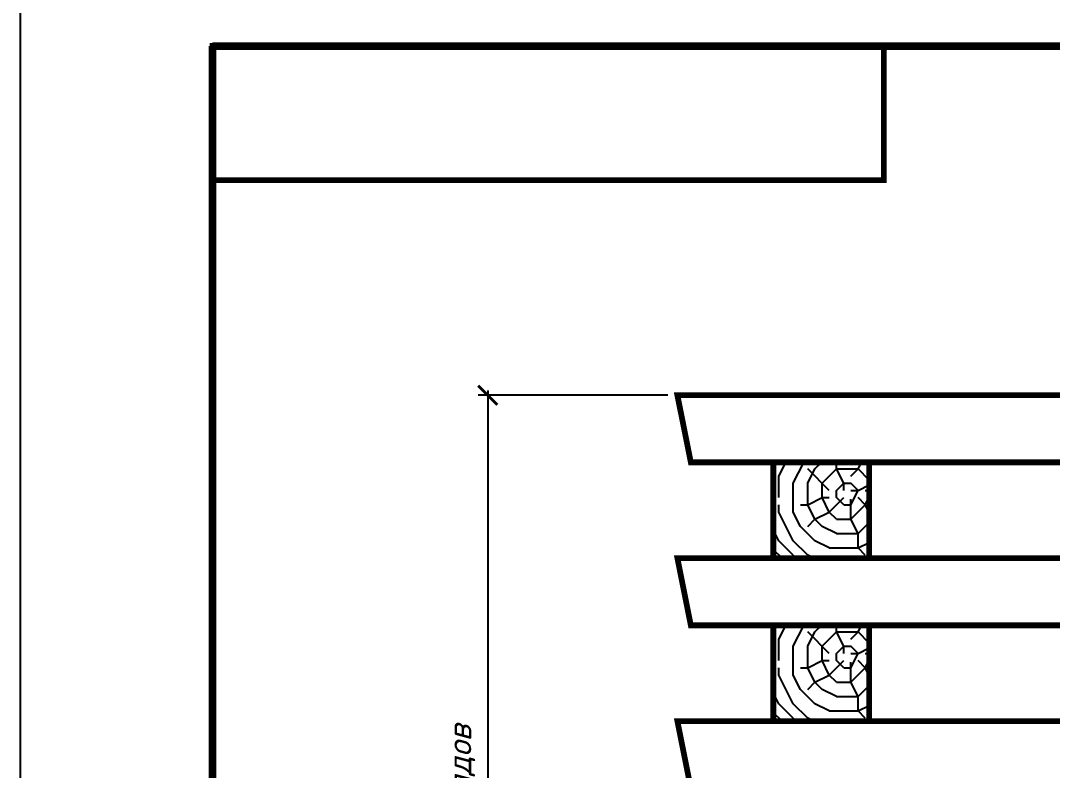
# Model space of a CAD drawing. Header units: millimetres. Extents: x -300689 to 10556, y -104928 to 107291.
# Drawn here: x -16492.4 to -16384.8, y 28156.1 to 28234.3 of the extents above; entities that cross this region are included whole.
import ezdxf

# ---------------------------------------------------------------- set-up
doc = ezdxf.new("R2010")
doc.units = ezdxf.units.MM
doc.layers.add('линии', color=7, linetype='Continuous')
doc.styles.add('Ариал узк.', font='arial.ttf', dxfattribs={"width": 0.75, "height": 5})
doc.styles.add('стиль2', font='isocpeur.ttf', dxfattribs={"oblique": 15, "height": 2.5})
doc.dimstyles.new('1-1', dxfattribs={"dimscale": 0, "dimtxt": 2.7, "dimasz": 2, "dimexe": 1, "dimexo": 1, "dimgap": 1, "dimtad": 1, "dimdec": 0, "dimzin": 0, "dimdsep": 46, "dimtxsty": 'Ариал узк.', "dimblk1": 'ARCHTICK', "dimblk2": 'ARCHTICK', "dimsah": 1, "dimcen": 3, "dimdle": 0.5, "dimclrd": 256, "dimclre": 256, "dimclrt": 256, "dimadec": 0, "dimazin": 0, "dimtfac": 1, "dimtdec": 0, "dimtofl": 0, "dimtmove": 1, "dimatfit": 3, "dimldrblk": 'DOTSMALL', "dimfxl": 0, "dimtolj": 1, "dimtzin": 0, "dimarcsym": 0})

# ---------------------------------------------------------------- blocks, each defined once
blk = doc.blocks.new('лист')
blk.add_line((0, 0), (0, 297))
at = {"const_width": 0.8}
for points in [[(20, 292), (20, 5)], [(20, 292), (415, 292)]]:
    blk.add_lwpolyline(points, dxfattribs=at)
blk = doc.blocks.new('_ARCHTICK')
at = {"color": 0, "linetype": 'ByBlock', "ltscale": 10, "const_width": 0.15}
blk.add_lwpolyline([(-0.5, -0.5), (0.5, 0.5)], dxfattribs=at)
blk = doc.blocks.new('*D140')
at = {"layer": 'Defpoints', "color": 0, "linetype": 'ByBlock', "ltscale": 0.25}
for p in [(-16423.91, 28195.23), (-16443.68, 28093.23), (-16423.91, 28093.23)]:
    blk.add_point(p, dxfattribs=at)
at = {"layer": 'линии', "linetype": 'ByBlock', "lineweight": -2, "ltscale": 0.25}
for p, q in [((-16443.68, 28195.73), (-16443.68, 28092.73)), ((-16424.91, 28195.23), (-16444.68, 28195.23)), ((-16424.91, 28093.23), (-16444.68, 28093.23))]:
    blk.add_line(p, q, dxfattribs=at)
at = {"layer": 'линии', "linetype": 'ByBlock', "lineweight": -2, "ltscale": 0.25, "xscale": 2, "yscale": 2, "zscale": 2}
for p, rotation in [((-16443.68, 28195.23), 90), ((-16443.68, 28093.23), 270)]:
    blk.add_blockref('_ARCHTICK', p, dxfattribs=dict(at, rotation=rotation))
at = {"layer": 'линии', "linetype": 'ByBlock', "ltscale": 0.25, "insert": (-16446.3, 28144.23), "char_height": 2.5, "attachment_point": 5, "rotation": 90, "style": 'стиль2'}
blk.add_mtext('\\A1;Не более 6-ти рядов', dxfattribs=at)
blk = doc.blocks.new('_DotSmall')
at = {"color": 0, "linetype": 'ByBlock', "const_width": 0.5}
blk.add_lwpolyline([(-0.0625, 0, 1), (0.0625, 0, 1)], format="xyb", close=True, dxfattribs=at)

msp = doc.modelspace()

# ---------------------------------------------------------------- hatches: boundary and pattern name
at = {"layer": 'линии', "linetype": 'ByBlock', "ltscale": 0.25}
h = msp.add_hatch(dxfattribs=at)
h.set_pattern_fill('TRONCO', color=256, scale=15, style=0, pattern_type=2)
h.set_pattern_definition([(0, (-538.835, -1627.964), (15, 15), [4.5, -10.5]), (0, (-538.835, -1627.214), (15, 15), [4.5, -10.5]), (0, (-538.085, -1625.714), (15, 15), [3, -12]), (0, (-537.335, -1624.214), (15, 15), [2.25, -12.75]), (0, (-537.335, -1622.714), (15, 15), [1.5, -13.5]), (0, (-541.085, -1621.214), (15, 15), [0.75, -3.75, 0.75, -9.75]), (0, (-538.835, -1620.464), (15, 15), [0.75, -6, 2.25, -6]), (0, (-535.835, -1619.714), (15, 15), [0.75, -0.75, 0.75, -12.75]), (0, (-536.585, -1618.964), (15, 15), [0.75, -14.25]), (0, (-537.335, -1617.464), (15, 15), [2.25, -12.75]), (0, (-537.335, -1615.964), (15, 15), [3, -12]), (0, (-538.085, -1614.464), (15, 15), [3.75, -4.5, 0.75, -6]), (90, (-544.085, -1623.464), (-15, 15), [0.75, -1.5, 3.75, -9]), (90, (-543.335, -1621.964), (-15, 15), [0.75, -0.75, 2.25, -11.25]), (90, (-542.585, -1615.964), (-15, 15), [1.5, -13.5]), (90, (-541.835, -1621.964), (-15, 15), [3, -4.5, 0.75, -6.75]), (90, (-541.085, -1613.714), (-15, 15), [0.75, -14.25]), (90, (-540.335, -1621.214), (-15, 15), [2.25, -12.75]), (90, (-538.835, -1620.464), (-15, 15), [1.5, -13.5]), (90, (-537.335, -1620.464), (-15, 15), [0.75, -2.25, 2.25, -9.75]), (90, (-536.585, -1619.714), (-15, 15), [0.75, -14.25]), (90, (-535.835, -1622.714), (-15, 15), [2.1, -12.9]), (90, (-535.085, -1625.714), (-15, 15), [1.5, -13.5]), (90, (-533.585, -1619.714), (-15, 15), [0.75, -14.25]), (90, (-532.085, -1620.464), (-15, 15), [2.25, -12.75]), (90, (-530.585, -1620.464), (-15, 15), [2.25, -12.75]), (45, (-532.835, -1626.464), (2e-15, 15), [1.06065, -1.06065, 1.06065, -18.0312534]), (45, (-535.835, -1622.714), (2e-15, 15), [2.1213, -19.0919034]), (45, (-541.835, -1615.214), (2e-15, 15), [2.1213, -19.0919034]), (45, (-538.835, -1618.964), (2e-15, 15), [2.1213, -19.0919034]), (45, (-538.085, -1621.964), (2e-15, 15), [2.1213, -19.0919034]), (45, (-533.585, -1624.964), (2e-15, 15), [2.1213, -19.0919034]), (45, (-535.085, -1624.214), (2e-15, 15), [3.18198, -18.0312234]), (45, (-539.585, -1617.464), (2e-15, 15), [1.06065, -20.1525534]), (45, (-540.335, -1615.964), (2e-15, 15), [1.06065, -20.1525534]), (45, (-534.335, -1615.964), (2e-15, 15), [1.06065, -20.1525534]), (45, (-540.335, -1623.464), (2e-15, 15), [1.06065, -20.1525534]), (45, (-532.085, -1618.214), (2e-15, 15), [1.06065, -20.1525534]), (45, (-537.335, -1619.714), (2e-15, 15), [1.06065, -20.1525534]), (45, (-535.835, -1618.214), (2e-15, 15), [1.06065, -20.1525534]), (135, (-536.585, -1621.214), (-15, 2e-15), [1.06065, -1.06065, 3.18198, -15.9099234]), (135, (-534.335, -1621.214), (-15, 2e-15), [1.06065, -20.1525534]), (135, (-534.335, -1626.464), (-15, 2e-15), [1.06065, -20.1525534]), (135, (-537.335, -1622.714), (-15, 2e-15), [1.06065, -20.1525534]), (135, (-535.085, -1619.714), (-15, 2e-15), [1.06065, -20.1525534]), (135, (-538.835, -1623.464), (-15, 2e-15), [1.06065, -20.1525534]), (135, (-532.835, -1623.464), (-15, 2e-15), [1.06065, -20.1525534]), (135, (-543.335, -1627.964), (-15, 2e-15), [1.06065, -20.1525534]), (135, (-542.585, -1627.214), (-15, 2e-15), [2.1213, -19.0919034]), (135, (-541.835, -1626.464), (-15, 2e-15), [2.1213, -19.0919034]), (135, (-540.335, -1626.464), (-15, 2e-15), [2.1213, -19.0919034]), (135, (-539.585, -1624.964), (-15, 2e-15), [2.1213, -19.0919034]), (135, (-533.585, -1618.964), (-15, 2e-15), [2.1213, -19.0919034]), (135, (-530.585, -1626.464), (-15, 2e-15), [2.1213, -19.0919034]), (135, (-529.835, -1614.464), (-15, 2e-15), [2.1213, -19.0919034]), (135, (-529.835, -1615.964), (-15, 2e-15), [2.1213, -19.0919034]), (135, (-531.335, -1616.714), (-15, 2e-15), [2.1213, -19.0919034]), (135, (-541.835, -1616.714), (-15, 2e-15), [3.18198, -18.0312234]), (135, (-532.085, -1618.214), (-15, 2e-15), [3.18198, -18.0312234]), (26.565051, (-540.335, -1613.714), (15, 6e-09), [1.677, -31.8640197]), (26.565051, (-540.335, -1621.214), (15, 6e-09), [1.677, -31.8640197]), (26.565051, (-538.835, -1616.714), (15, 6e-09), [1.677, -31.8640197]), (26.565051, (-534.335, -1627.214), (15, 6e-09), [1.677, -31.8640197]), (26.565051, (-535.085, -1625.714), (15, 6e-09), [1.677, -31.8640197]), (26.565051, (-539.585, -1622.714), (15, 6e-09), [1.677, -31.8640197]), (26.565051, (-539.585, -1615.214), (15, 6e-09), [1.677, -31.8640197]), (26.565051, (-535.085, -1619.714), (15, 6e-09), [3.354, -30.1870197]), (63.434949, (-535.085, -1617.464), (8e-10, 15), [1.677, -31.8640197]), (63.434949, (-532.835, -1621.964), (8e-10, 15), [1.677, -31.8640197]), (63.434949, (-540.335, -1618.964), (8e-10, 15), [1.677, -31.8640197]), (63.434949, (-543.335, -1618.214), (8e-10, 15), [1.677, -31.8640197]), (63.434949, (-534.335, -1621.214), (8e-10, 15), [1.677, -31.8640197]), (63.434949, (-535.835, -1621.214), (8e-10, 15), [1.677, -31.8640197]), (63.434949, (-541.835, -1618.964), (8e-10, 15), [3.354, -30.1870197]), (63.434949, (-530.585, -1624.214), (8e-10, 15), [3.354, -30.1870197]), (63.434949, (-532.085, -1623.464), (8e-10, 15), [3.354, -30.1870197]), (116.565051, (-544.085, -1625.714), (-6e-09, 15), [1.677, -31.8640197]), (116.565051, (-544.085, -1617.464), (-6e-09, 15), [1.677, -31.8640197]), (116.565051, (-541.085, -1627.964), (-6e-09, 15), [1.677, -31.8640197]), (116.565051, (-542.585, -1614.464), (-6e-09, 15), [1.677, -31.8640197]), (116.565051, (-541.085, -1623.464), (-6e-09, 15), [1.677, -31.8640197]), (116.565051, (-538.085, -1621.964), (-6e-09, 15), [1.677, -31.8640197]), (116.565051, (-536.585, -1618.964), (-6e-09, 15), [1.677, -31.8640197]), (116.565051, (-543.335, -1624.964), (4.8e-06, 15.0000024), [1.677, -31.8640197]), (116.565051, (-539.585, -1622.714), (-6e-09, 15), [1.677, -31.8640197]), (116.565051, (-535.085, -1624.214), (-6e-09, 15), [1.677, -31.8640197]), (116.565051, (-533.585, -1622.714), (-6e-09, 15), [1.677, -31.8640197]), (116.565051, (-530.585, -1618.214), (-6e-09, 15), [1.677, -31.8640197]), (116.565051, (-541.835, -1613.714), (-6e-09, 15), [1.677, -31.8640197]), (116.565051, (-544.085, -1614.464), (-6e-09, 15), [3.354, -30.1870197]), (116.565051, (-541.835, -1624.964), (-6e-09, 15), [3.354, -30.1870197]), (153.434949, (-544.085, -1627.214), (-15, 8e-10), [1.677, -31.8640197]), (153.434949, (-531.335, -1627.964), (-15, 8e-10), [1.677, -31.8640197]), (153.434949, (-532.085, -1620.464), (-15, 8e-10), [1.677, -31.8640197]), (153.434949, (-538.085, -1625.714), (-15, 8e-10), [1.677, -31.8640197]), (153.434949, (-538.835, -1627.214), (-15, 8e-10), [1.677, -31.8640197]), (153.434949, (-537.335, -1624.214), (-15, 8e-10), [1.677, -31.8640197]), (153.434949, (-532.835, -1615.214), (-15, 8e-10), [1.677, -31.8640197]), (153.434949, (-531.335, -1614.464), (-15, 8e-10), [3.354, -30.1870197])])
h.paths.add_polyline_path([(-16403.9117, 28188.2264), (-16413.9117, 28188.2264), (-16413.9117, 28178.2264), (-16403.9117, 28178.2264)])
h = msp.add_hatch(dxfattribs=at)
h.set_pattern_fill('TRONCO', color=256, scale=15, style=0, pattern_type=2)
h.set_pattern_definition([(0, (-538.835, -1644.964), (15, 15), [4.5, -10.5]), (0, (-538.835, -1644.214), (15, 15), [4.5, -10.5]), (0, (-538.085, -1642.714), (15, 15), [3, -12]), (0, (-537.335, -1641.214), (15, 15), [2.25, -12.75]), (0, (-537.335, -1639.714), (15, 15), [1.5, -13.5]), (0, (-541.085, -1638.214), (15, 15), [0.75, -3.75, 0.75, -9.75]), (0, (-538.835, -1637.464), (15, 15), [0.75, -6, 2.25, -6]), (0, (-535.835, -1636.714), (15, 15), [0.75, -0.75, 0.75, -12.75]), (0, (-536.585, -1635.964), (15, 15), [0.75, -14.25]), (0, (-537.335, -1634.464), (15, 15), [2.25, -12.75]), (0, (-537.335, -1632.964), (15, 15), [3, -12]), (0, (-538.085, -1631.464), (15, 15), [3.75, -4.5, 0.75, -6]), (90, (-544.085, -1640.464), (-15, 15), [0.75, -1.5, 3.75, -9]), (90, (-543.335, -1638.964), (-15, 15), [0.75, -0.75, 2.25, -11.25]), (90, (-542.585, -1632.964), (-15, 15), [1.5, -13.5]), (90, (-541.835, -1638.964), (-15, 15), [3, -4.5, 0.75, -6.75]), (90, (-541.085, -1630.714), (-15, 15), [0.75, -14.25]), (90, (-540.335, -1638.214), (-15, 15), [2.25, -12.75]), (90, (-538.835, -1637.464), (-15, 15), [1.5, -13.5]), (90, (-537.335, -1637.464), (-15, 15), [0.75, -2.25, 2.25, -9.75]), (90, (-536.585, -1636.714), (-15, 15), [0.75, -14.25]), (90, (-535.835, -1639.714), (-15, 15), [2.1, -12.9]), (90, (-535.085, -1642.714), (-15, 15), [1.5, -13.5]), (90, (-533.585, -1636.714), (-15, 15), [0.75, -14.25]), (90, (-532.085, -1637.464), (-15, 15), [2.25, -12.75]), (90, (-530.585, -1637.464), (-15, 15), [2.25, -12.75]), (45, (-532.835, -1643.464), (2e-15, 15), [1.06065, -1.06065, 1.06065, -18.0312534]), (45, (-535.835, -1639.714), (2e-15, 15), [2.1213, -19.0919034]), (45, (-541.835, -1632.214), (2e-15, 15), [2.1213, -19.0919034]), (45, (-538.835, -1635.964), (2e-15, 15), [2.1213, -19.0919034]), (45, (-538.085, -1638.964), (2e-15, 15), [2.1213, -19.0919034]), (45, (-533.585, -1641.964), (2e-15, 15), [2.1213, -19.0919034]), (45, (-535.085, -1641.214), (2e-15, 15), [3.18198, -18.0312234]), (45, (-539.585, -1634.464), (2e-15, 15), [1.06065, -20.1525534]), (45, (-540.335, -1632.964), (2e-15, 15), [1.06065, -20.1525534]), (45, (-534.335, -1632.964), (2e-15, 15), [1.06065, -20.1525534]), (45, (-540.335, -1640.464), (2e-15, 15), [1.06065, -20.1525534]), (45, (-532.085, -1635.214), (2e-15, 15), [1.06065, -20.1525534]), (45, (-537.335, -1636.714), (2e-15, 15), [1.06065, -20.1525534]), (45, (-535.835, -1635.214), (2e-15, 15), [1.06065, -20.1525534]), (135, (-536.585, -1638.214), (-15, 2e-15), [1.06065, -1.06065, 3.18198, -15.9099234]), (135, (-534.335, -1638.214), (-15, 2e-15), [1.06065, -20.1525534]), (135, (-534.335, -1643.464), (-15, 2e-15), [1.06065, -20.1525534]), (135, (-537.335, -1639.714), (-15, 2e-15), [1.06065, -20.1525534]), (135, (-535.085, -1636.714), (-15, 2e-15), [1.06065, -20.1525534]), (135, (-538.835, -1640.464), (-15, 2e-15), [1.06065, -20.1525534]), (135, (-532.835, -1640.464), (-15, 2e-15), [1.06065, -20.1525534]), (135, (-543.335, -1644.964), (-15, 2e-15), [1.06065, -20.1525534]), (135, (-542.585, -1644.214), (-15, 2e-15), [2.1213, -19.0919034]), (135, (-541.835, -1643.464), (-15, 2e-15), [2.1213, -19.0919034]), (135, (-540.335, -1643.464), (-15, 2e-15), [2.1213, -19.0919034]), (135, (-539.585, -1641.964), (-15, 2e-15), [2.1213, -19.0919034]), (135, (-533.585, -1635.964), (-15, 2e-15), [2.1213, -19.0919034]), (135, (-530.585, -1643.464), (-15, 2e-15), [2.1213, -19.0919034]), (135, (-529.835, -1631.464), (-15, 2e-15), [2.1213, -19.0919034]), (135, (-529.835, -1632.964), (-15, 2e-15), [2.1213, -19.0919034]), (135, (-531.335, -1633.714), (-15, 2e-15), [2.1213, -19.0919034]), (135, (-541.835, -1633.714), (-15, 2e-15), [3.18198, -18.0312234]), (135, (-532.085, -1635.214), (-15, 2e-15), [3.18198, -18.0312234]), (26.565051, (-540.335, -1630.714), (15, 6e-09), [1.677, -31.8640197]), (26.565051, (-540.335, -1638.214), (15, 6e-09), [1.677, -31.8640197]), (26.565051, (-538.835, -1633.714), (15, 6e-09), [1.677, -31.8640197]), (26.565051, (-534.335, -1644.214), (15, 6e-09), [1.677, -31.8640197]), (26.565051, (-535.085, -1642.714), (15, 6e-09), [1.677, -31.8640197]), (26.565051, (-539.585, -1639.714), (15, 6e-09), [1.677, -31.8640197]), (26.565051, (-539.585, -1632.214), (15, 6e-09), [1.677, -31.8640197]), (26.565051, (-535.085, -1636.714), (15, 6e-09), [3.354, -30.1870197]), (63.434949, (-535.085, -1634.464), (8e-10, 15), [1.677, -31.8640197]), (63.434949, (-532.835, -1638.964), (8e-10, 15), [1.677, -31.8640197]), (63.434949, (-540.335, -1635.964), (8e-10, 15), [1.677, -31.8640197]), (63.434949, (-543.335, -1635.214), (8e-10, 15), [1.677, -31.8640197]), (63.434949, (-534.335, -1638.214), (8e-10, 15), [1.677, -31.8640197]), (63.434949, (-535.835, -1638.214), (8e-10, 15), [1.677, -31.8640197]), (63.434949, (-541.835, -1635.964), (8e-10, 15), [3.354, -30.1870197]), (63.434949, (-530.585, -1641.214), (8e-10, 15), [3.354, -30.1870197]), (63.434949, (-532.085, -1640.464), (8e-10, 15), [3.354, -30.1870197]), (116.565051, (-544.085, -1642.714), (-6e-09, 15), [1.677, -31.8640197]), (116.565051, (-544.085, -1634.464), (-6e-09, 15), [1.677, -31.8640197]), (116.565051, (-541.085, -1644.964), (-6e-09, 15), [1.677, -31.8640197]), (116.565051, (-542.585, -1631.464), (-6e-09, 15), [1.677, -31.8640197]), (116.565051, (-541.085, -1640.464), (-6e-09, 15), [1.677, -31.8640197]), (116.565051, (-538.085, -1638.964), (-6e-09, 15), [1.677, -31.8640197]), (116.565051, (-536.585, -1635.964), (-6e-09, 15), [1.677, -31.8640197]), (116.565051, (-543.335, -1641.964), (4.8e-06, 15.0000024), [1.677, -31.8640197]), (116.565051, (-539.585, -1639.714), (-6e-09, 15), [1.677, -31.8640197]), (116.565051, (-535.085, -1641.214), (-6e-09, 15), [1.677, -31.8640197]), (116.565051, (-533.585, -1639.714), (-6e-09, 15), [1.677, -31.8640197]), (116.565051, (-530.585, -1635.214), (-6e-09, 15), [1.677, -31.8640197]), (116.565051, (-541.835, -1630.714), (-6e-09, 15), [1.677, -31.8640197]), (116.565051, (-544.085, -1631.464), (-6e-09, 15), [3.354, -30.1870197]), (116.565051, (-541.835, -1641.964), (-6e-09, 15), [3.354, -30.1870197]), (153.434949, (-544.085, -1644.214), (-15, 8e-10), [1.677, -31.8640197]), (153.434949, (-531.335, -1644.964), (-15, 8e-10), [1.677, -31.8640197]), (153.434949, (-532.085, -1637.464), (-15, 8e-10), [1.677, -31.8640197]), (153.434949, (-538.085, -1642.714), (-15, 8e-10), [1.677, -31.8640197]), (153.434949, (-538.835, -1644.214), (-15, 8e-10), [1.677, -31.8640197]), (153.434949, (-537.335, -1641.214), (-15, 8e-10), [1.677, -31.8640197]), (153.434949, (-532.835, -1632.214), (-15, 8e-10), [1.677, -31.8640197]), (153.434949, (-531.335, -1631.464), (-15, 8e-10), [3.354, -30.1870197])])
h.paths.add_polyline_path([(-16403.9117, 28171.2264), (-16413.9117, 28171.2264), (-16413.9117, 28161.2264), (-16403.9117, 28161.2264)])

# ---------------------------------------------------------------- linework, layer by layer
at = {"lineweight": 25, "const_width": 0.6}
msp.add_lwpolyline([(-16472.3782, 28231.6514), (-16402.3782, 28231.6514), (-16402.3782, 28217.6514), (-16472.3782, 28217.6514), (-16472.3782, 28231.6514)], dxfattribs=at)
at = {"linetype": 'ByBlock', "ltscale": 0.25, "const_width": 0.6}
for points in [[(-16337.1117, 28195.2264), (-16423.9117, 28195.2264), (-16422.5117, 28188.2264), (-16338.5117, 28188.2264)], [(-16413.9117, 28188.2264), (-16403.9117, 28188.2264), (-16403.9117, 28178.2264), (-16413.9117, 28178.2264)], [(-16337.1117, 28178.2264), (-16423.9117, 28178.2264), (-16422.5117, 28171.2264), (-16338.5117, 28171.2264)], [(-16413.9117, 28171.2264), (-16403.9117, 28171.2264), (-16403.9117, 28161.2264), (-16413.9117, 28161.2264)], [(-16337.1117, 28161.2264), (-16423.9117, 28161.2264), (-16422.5117, 28154.2264), (-16338.5117, 28154.2264)]]:
    msp.add_lwpolyline(points, close=True, dxfattribs=at)

# ---------------------------------------------------------------- block references
msp.add_blockref('лист', (-16492.3782, 27939.6514))

# ---------------------------------------------------------------- dimensions: what is measured, and where the dimension line sits
at = {"layer": 'линии', "linetype": 'ByBlock', "ltscale": 0.25}
dim = msp.add_linear_dim(base=(-16443.6794, 28093.2264), p1=(-16423.9117, 28195.2264), p2=(-16423.9117, 28093.2264), angle=90, text='Не более 6-ти рядов', dimstyle='1-1', override={"dimscale": 1, "dimtxsty": 'стиль2'}, dxfattribs=at)
dim.commit()
dim.dimension.update_dxf_attribs({"geometry": '*D140', "text_midpoint": (-16446.3044, 28144.2264)})

doc.saveas('drawing.dxf')
